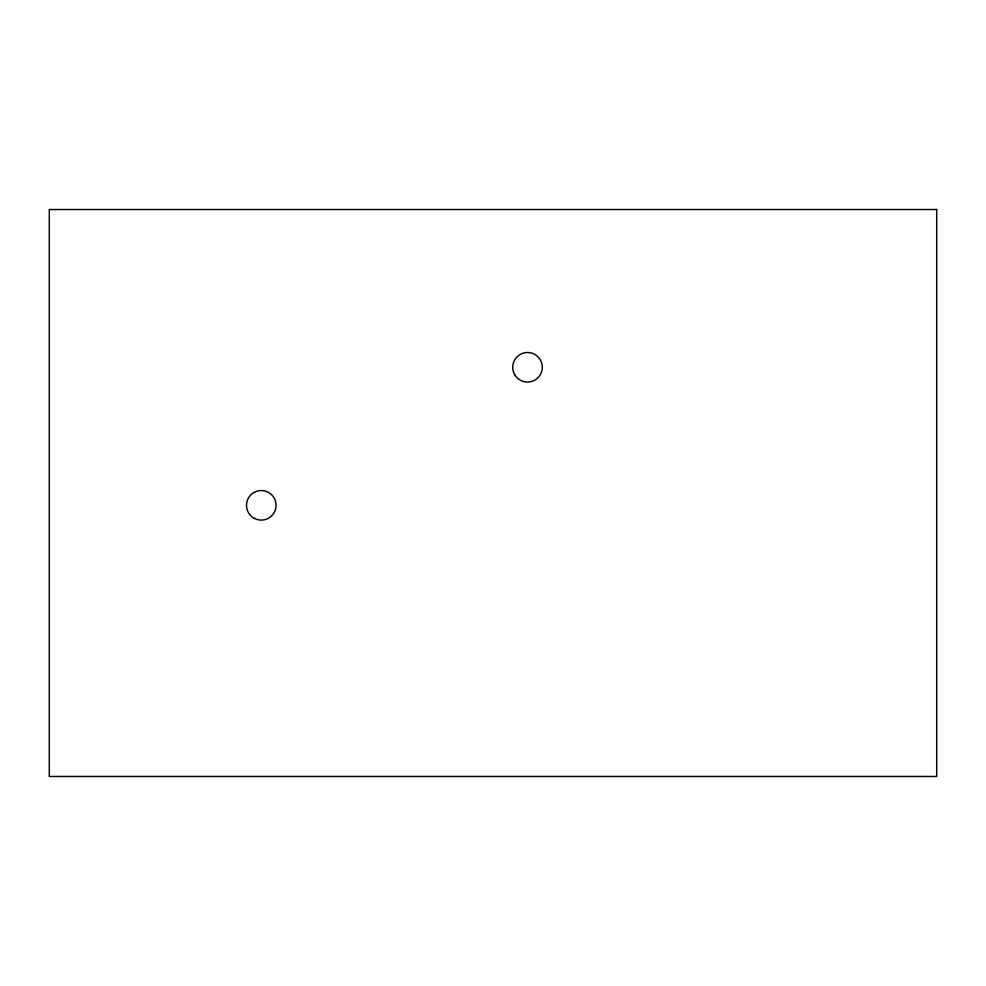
<?xml version="1.0" encoding="UTF-8"?>
<svg xmlns="http://www.w3.org/2000/svg" width="986" height="986" viewBox="0 0 986 986"><rect width="100%" height="100%" fill="white"/><g stroke="black" fill="none" stroke-linecap="round" stroke-linejoin="round"><path stroke-width="1.48" d="M936.7 209.525L49.3 209.525L49.3 776.475L936.7 776.475L936.7 209.525M253.895 518.131A14.79 14.79 0 0 0 276.08 505.325A14.79 14.79 0 0 0 253.895 492.519A14.79 14.79 0 0 0 253.895 518.131M514.704 374.68A14.79 14.79 0 0 0 540.316 374.68A14.79 14.79 0 0 0 527.51 352.495A14.79 14.79 0 0 0 514.704 374.68"/></g></svg>
